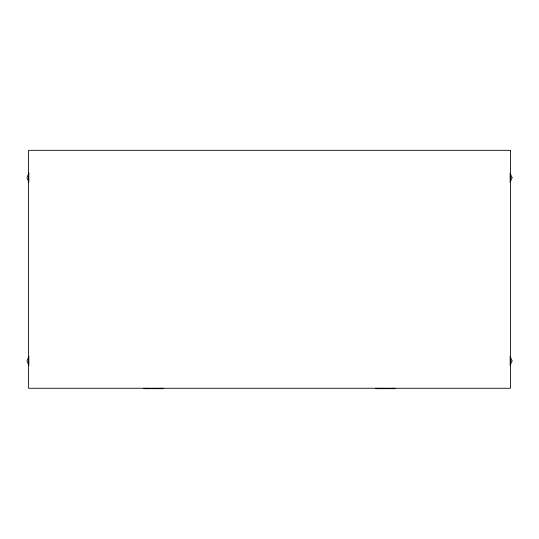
<?xml version="1.0" encoding="UTF-8"?>
<svg xmlns="http://www.w3.org/2000/svg" width="539" height="539" viewBox="0 0 539 539"><rect width="100%" height="100%" fill="white"/><g stroke="black" fill="none" stroke-linecap="round" stroke-linejoin="round"><path stroke-width="0.81" d="M394.959 388.262L394.959 388.666L375.67 388.666L375.67 388.262M394.38 388.262L394.38 388.666M393.329 388.262L393.329 388.666M392.843 388.262L392.843 388.666M392.702 388.262L392.702 388.666M392.513 388.262L392.513 388.666M392.075 388.262L392.075 388.666M391.449 388.262L391.449 388.666M390.815 388.262L390.815 388.666M390.142 388.262L390.142 388.666M389.313 388.262L389.313 388.666M388.902 388.262L388.902 388.666M386.989 388.262L386.989 388.666M386.706 388.262L386.706 388.666M386.557 388.262L386.557 388.666M384.071 388.262L384.071 388.666M383.93 388.262L383.93 388.666M383.64 388.262L383.64 388.666M381.733 388.262L381.733 388.666M381.316 388.262L381.316 388.666M380.494 388.262L380.494 388.666M379.813 388.262L379.813 388.666M379.186 388.262L379.186 388.666M378.553 388.262L378.553 388.666M378.122 388.262L378.122 388.666M377.927 388.262L377.927 388.666M377.785 388.262L377.785 388.666M377.307 388.262L377.307 388.666M376.249 388.262L376.249 388.666M163.33 388.262L163.33 388.666L144.041 388.666L144.041 388.262M162.751 388.262L162.751 388.666M161.7 388.262L161.693 388.666M161.215 388.262L161.215 388.666M161.073 388.262L161.073 388.666M160.878 388.262L160.878 388.666M160.447 388.262L160.447 388.666M159.813 388.262L159.813 388.666M159.187 388.262L159.187 388.666M158.506 388.262L158.506 388.666M157.684 388.262L157.684 388.666M157.267 388.262L157.267 388.666M155.36 388.262L155.36 388.666M155.07 388.262L155.07 388.666M154.929 388.262L154.929 388.666M152.443 388.262L152.443 388.666M152.294 388.262L152.294 388.666M152.011 388.262L152.011 388.666M150.098 388.262L150.098 388.666M149.687 388.262L149.687 388.666M148.858 388.262L148.858 388.666M148.185 388.262L148.185 388.666M147.551 388.262L147.551 388.666M146.925 388.262L146.925 388.666M146.487 388.262L146.487 388.666M146.298 388.262L146.298 388.666M146.157 388.262L146.157 388.666M145.671 388.262L145.671 388.666M144.62 388.262L144.62 388.666M28.836 173.12L26.95 177.668L28.836 182.209L28.836 173.12M28.836 356.387L26.95 360.935L28.836 365.482L28.836 356.387M512.05 177.668L510.163 182.209L510.163 173.12L512.05 177.668M512.05 360.935L510.163 365.482L510.163 356.387L512.05 360.935M510.44 150.334L28.56 150.334L28.56 388.262L510.44 388.262L510.44 150.334"/></g></svg>
